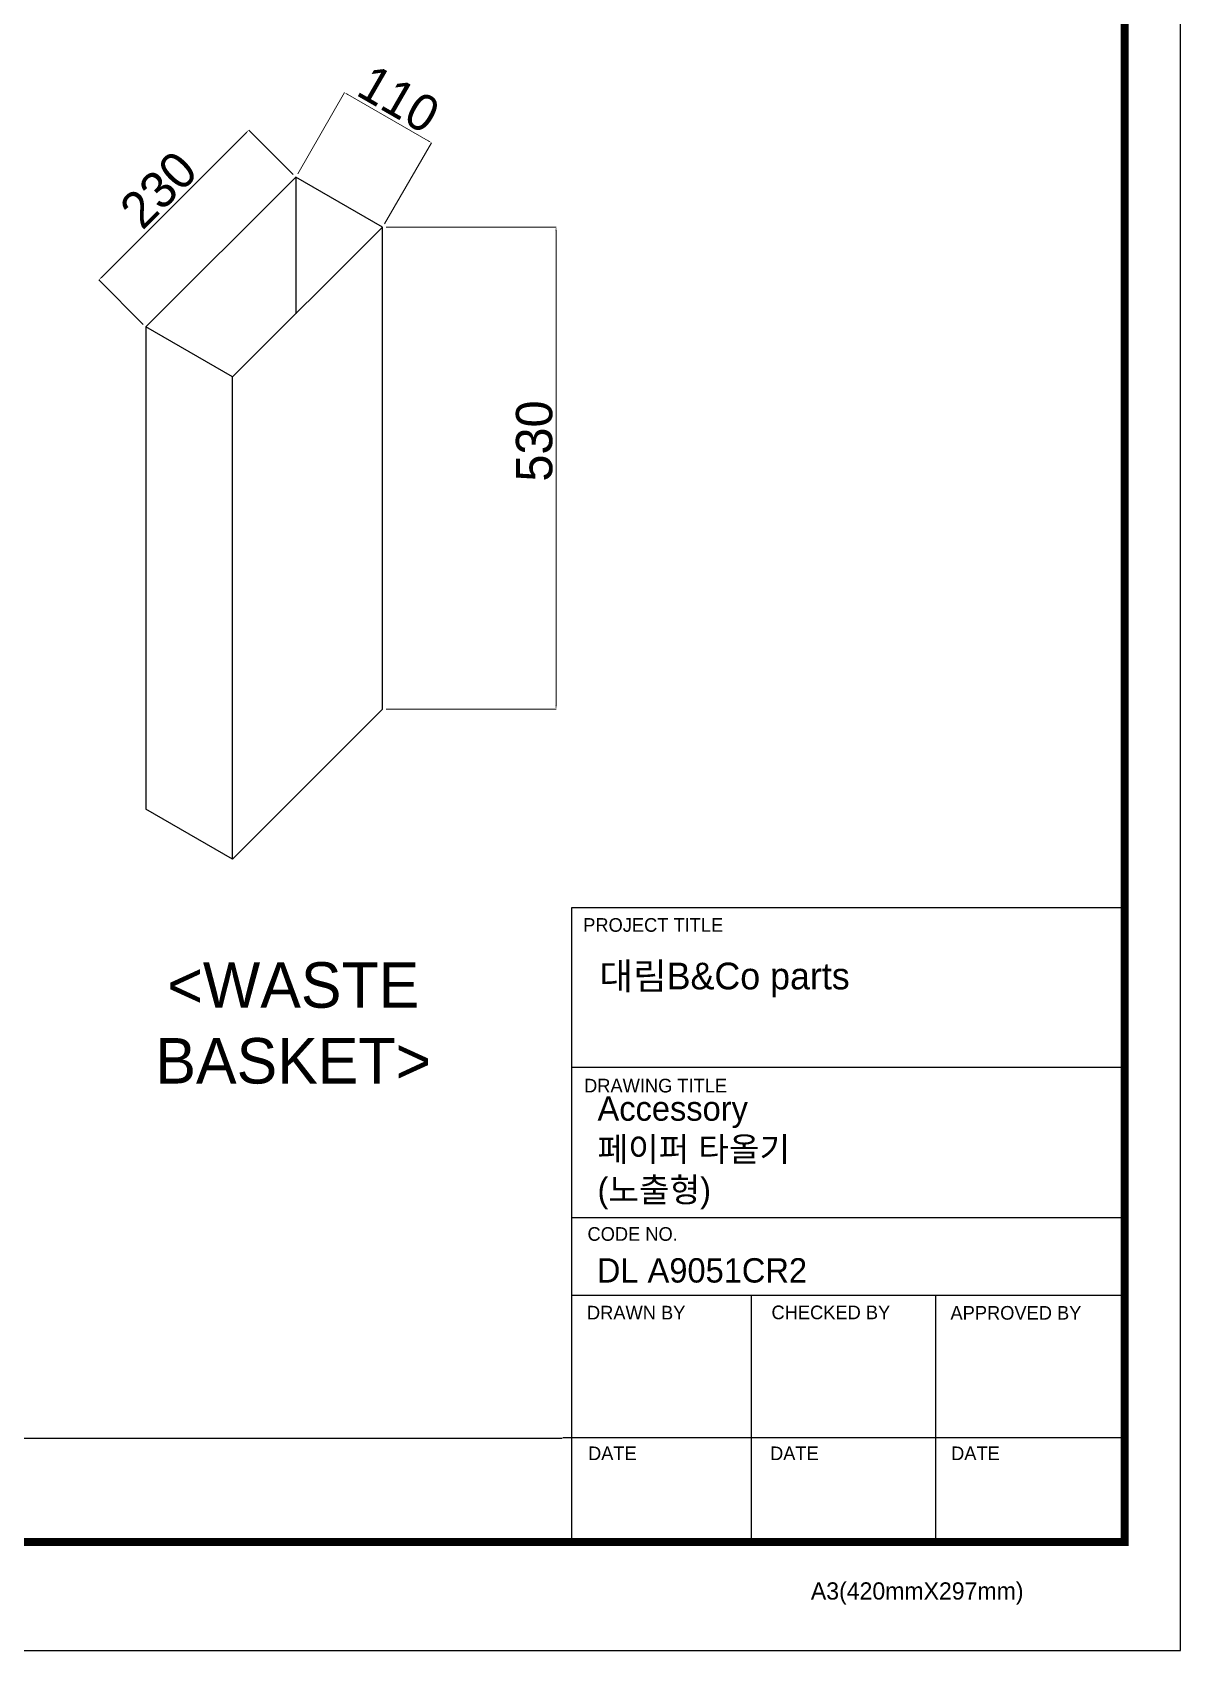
# Model space of a CAD drawing. Extents: x 16296677466 to 16296685071, y -37409618000 to -37409615214.
# Drawn here: x 16296683809 to 16296685071, y -37409618000 to -37409616221 of the extents above; entities that cross this region are included whole.
import ezdxf

# ---------------------------------------------------------------- set-up
doc = ezdxf.new("R2010")
doc.units = 0
doc.header["$LTSCALE"] = 10
doc.header["$MEASUREMENT"] = 0
doc.header["$PDMODE"] = 3
doc.header["$PDSIZE"] = -10
doc.layers.get('0').update_dxf_attribs({"linetype": 'CONTINUOUS'})
doc.layers.get('DEFPOINTS').update_dxf_attribs({"linetype": 'CONTINUOUS'})
doc.styles.add('Daelim Dimension', font='\x7f\x7f\x7f\x7f.TTF')
doc.dimstyles.new('DEFAULT', dxfattribs={"dimscale": 2, "dimtxt": 2, "dimasz": 2, "dimexe": 0, "dimexo": 2, "dimgap": 1, "dimtad": 1, "dimdec": 1, "dimzin": 9, "dimdsep": 46, "dimtxsty": 'Daelim Dimension', "dimcen": 0.5, "dimclrd": 252, "dimclre": 252, "dimclrt": 3, "dimadec": 1, "dimazin": 0, "dimtfac": 1, "dimtdec": 1, "dimtix": 1, "dimtmove": 0, "dimatfit": 3, "dimfxl": 0, "dimtolj": 1, "dimtzin": 1, "dimlwd": 9, "dimlwe": 9, "dimarcsym": 0})

# ---------------------------------------------------------------- blocks, each defined once
blk = doc.blocks.new('*D15')
at = {"color": 5, "lineweight": 9}
for p, q in [((16296683885.3, -37409616490.6), (16296684044.4, -37409616331.5)), ((16296684096, -37409616377.5), (16296684047.2, -37409616328.6)), ((16296683931.3, -37409616542.2), (16296683882.5, -37409616493.4))]:
    blk.add_line(p, q, dxfattribs=at)
at = {"color": 5}
for points in [[(16296684043.9, -37409616331), (16296684044.9, -37409616331.9), (16296684047.2, -37409616328.6)], [(16296683884.8, -37409616490.1), (16296683885.8, -37409616491), (16296683882.5, -37409616493.4)]]:
    blk.add_solid(points, dxfattribs=at)
at = {"layer": 'DEFPOINTS', "color": 0}
for p in [(16296684047.2, -37409616328.6), (16296684098.9, -37409616380.3), (16296683934.1, -37409616545)]:
    blk.add_point(p, dxfattribs=at)
at = {"color": 7, "insert": (16296683948, -37409616394.2), "char_height": 40, "attachment_point": 5, "rotation": 45, "style": 'Daelim Dimension'}
blk.add_mtext('\\A1;230', dxfattribs=at)
blk = doc.blocks.new('*D16')
at = {"color": 5, "lineweight": 9}
for p, q in [((16296684100.86755, -37409616376.815277), (16296684152.44968, -37409616287.472427)), ((16296684155.91378, -37409616289.472427), (16296684244.248369, -37409616340.472427)), ((16296684196.13035, -37409616431.815277), (16296684247.712469, -37409616342.472427))]:
    blk.add_line(p, q, dxfattribs=at)
at = {"color": 5}
for points in [[(16296684156.24711, -37409616288.895073), (16296684155.580441, -37409616290.049782), (16296684152.44968, -37409616287.472427)], [(16296684244.581699, -37409616339.895073), (16296684243.91503, -37409616341.049782), (16296684247.712469, -37409616342.472427)]]:
    blk.add_solid(points, dxfattribs=at)
at = {"layer": 'DEFPOINTS', "color": 0}
for p in [(16296684247.712469, -37409616342.472427), (16296684098.86755, -37409616380.279388), (16296684194.13035, -37409616435.279388)]:
    blk.add_point(p, dxfattribs=at)
at = {"color": 7, "insert": (16296684211.89653, -37409616294.507462), "char_height": 40, "attachment_point": 5, "rotation": 330.00000002, "style": 'Daelim Dimension'}
blk.add_mtext('\\A1;110', dxfattribs=at)
blk = doc.blocks.new('*D17')
at = {"color": 5, "lineweight": 9}
for p, q in [((16296684198.13035, -37409616435.27939), (16296684384.67773, -37409616435.27939)), ((16296684384.67773, -37409616961.27939), (16296684384.67773, -37409616439.27939)), ((16296684198.13035, -37409616965.27939), (16296684384.67773, -37409616965.27939))]:
    blk.add_line(p, q, dxfattribs=at)
at = {"color": 5}
for points in [[(16296684384.01106, -37409616439.27939), (16296684385.3444, -37409616439.27939), (16296684384.67773, -37409616435.27939)], [(16296684384.01106, -37409616961.27939), (16296684385.3444, -37409616961.27939), (16296684384.67773, -37409616965.27939)]]:
    blk.add_solid(points, dxfattribs=at)
at = {"layer": 'DEFPOINTS', "color": 0}
for p in [(16296684194.13035, -37409616435.27939), (16296684384.67773, -37409616435.27939), (16296684194.13035, -37409616965.27939)]:
    blk.add_point(p, dxfattribs=at)
at = {"color": 7, "insert": (16296684360.87516, -37409616670.40748), "char_height": 40, "attachment_point": 5, "rotation": 90, "style": 'Daelim Dimension'}
blk.add_mtext('\\A1;530', dxfattribs=at)

msp = doc.modelspace()

# ---------------------------------------------------------------- linework, layer by layer
for p, q in [((16296684098.86755, -37409616380.279388), (16296683934.11167, -37409616545.035263)), ((16296684194.13035, -37409616435.279388), (16296684098.86755, -37409616380.279388)), ((16296684098.86755, -37409616380.279388), (16296684098.86755, -37409616530.542183)), ((16296684029.37447, -37409616600.035263), (16296684194.13035, -37409616435.279388)), ((16296684194.13035, -37409616965.279388), (16296684194.13035, -37409616435.279388)), ((16296684029.37447, -37409616600.035263), (16296683934.11167, -37409616545.035263)), ((16296683934.11167, -37409616545.035263), (16296683934.11167, -37409617075.035263)), ((16296684029.37447, -37409617130.035263), (16296684029.37447, -37409616600.035263)), ((16296684029.37447, -37409617130.035263), (16296684194.13035, -37409616965.279388)), ((16296684029.37447, -37409617130.035263), (16296683934.11167, -37409617075.035263))]:
    msp.add_line(p, q)
at = {"color": 5, "ltscale": 40}
for p, q in [((16296685009.34602, -37409617183.491203), (16296684401.667749, -37409617183.491203)), ((16296685009.34602, -37409617359.136726), (16296684401.667749, -37409617359.136726)), ((16296685009.34602, -37409617359.136726), (16296684401.667749, -37409617359.136726)), ((16296685009.34602, -37409617524.366669), (16296684401.667749, -37409617524.366669)), ((16296685009.34602, -37409617524.366669), (16296684401.667749, -37409617524.366669)), ((16296685009.34602, -37409617609.585419), (16296684401.667749, -37409617609.585419)), ((16296685009.34602, -37409617609.585419), (16296684401.667749, -37409617609.585419)), ((16296684599.04694, -37409617609.585419), (16296684599.04694, -37409617880.865494)), ((16296684801.615191, -37409617609.585419), (16296684801.615191, -37409617880.865494)), ((16296685009.34602, -37409617766.293587), (16296684392.06254, -37409617766.293587)), ((16296685009.34602, -37409617766.293587), (16296684406.40218, -37409617766.293587)), ((16296685009.34602, -37409617880.865494), (16296684488.564131, -37409617880.865494))]:
    msp.add_line(p, q, dxfattribs=at)
at = {"color": 5, "ltscale": 0.5}
msp.add_line((16296684401.667749, -37409617183.491203), (16296684401.667749, -37409617884.541283), dxfattribs=at)
at = {"color": 5}
msp.add_line((16296681329.74214, -37409617766.728111), (16296684391.33135, -37409617766.728111), dxfattribs=at)
at = {"ltscale": 0.5}
msp.add_lwpolyline([(16296681268.601179, -37409618000.160339), (16296685070.85784, -37409618000.160339), (16296685070.85784, -37409615214.17511), (16296681268.601179, -37409615214.17511)], close=True, dxfattribs=at)
at = {"color": 5, "linetype": 'ByBlock', "lineweight": 200, "const_width": 8.76096}
msp.add_lwpolyline([(16296681329.74214, -37409617880.866997), (16296685009.345341, -37409617880.866997), (16296685009.345341, -37409615278.861832), (16296681329.74214, -37409615278.861832)], close=True, dxfattribs=at)

# ---------------------------------------------------------------- texts
at = {"color": 5, "ltscale": 40, "style": 'Daelim Dimension'}
for s, height, p in [('PROJECT TITLE', 15.00466997, (16296684414.53211, -37409617209.940361)), ('DRAWING TITLE', 15.00466997, (16296684415.49412, -37409617386.537323)), ('CODE NO.', 15.00467, (16296684419.256889, -37409617549.619591)), ('DRAWN BY', 15.00467, (16296684418.668489, -37409617636.1101)), ('CHECKED BY', 15.00467, (16296684621.3981, -37409617635.844009)), ('APPROVED BY', 15.00466997, (16296684818.013821, -37409617636.32872)), ('DATE', 15.00467, (16296684419.840441, -37409617790.75853)), ('DATE', 15.00467, (16296684619.80253, -37409617790.75853)), ('DATE', 15.00467, (16296684818.7038, -37409617790.75853)), ('A3(420mmX297mm)', 18.93752366, (16296684664.66032, -37409617944.037613))]:
    msp.add_text(s, height=height, dxfattribs=at).set_placement(p)
at = {"style": 'Daelim Dimension'}
for s, insert, char_height, width, attachment_point in [('<WASTE BASKET>', (16296684096.023661, -37409617310.42865), 50, 362.75285571, 5), ('대림B&Co parts', (16296684432.379419, -37409617243.826889), 29.41346766, 472.74098183, 1), (' Accessory\\P 페이퍼 타올기\\P (노출형)', (16296684420.31514, -37409617390.83844), 26.7875113, 463.25562483, 1), ('DL A9051CR2', (16296684429.52058, -37409617568.748398), 26.7875113, 450.8064236, 1)]:
    msp.add_mtext(s, dxfattribs=dict(at, insert=insert, char_height=char_height, width=width, attachment_point=attachment_point))

# ---------------------------------------------------------------- dimensions: what is measured, and where the dimension line sits
dim = msp.add_aligned_dim(p1=(16296684098.86755, -37409616380.279388), p2=(16296684194.13035, -37409616435.279388), distance=107.164245, dimstyle='DEFAULT', override={"dimtxt": 20, "dimclrd": 5, "dimclre": 5, "dimclrt": 7})
dim.commit()
dim.dimension.update_dxf_attribs({"geometry": '*D16', "text_midpoint": (16296684211.89653, -37409616294.507462)})
dim = msp.add_aligned_dim(p1=(16296683934.11167, -37409616545.035263), p2=(16296684098.86755, -37409616380.279388), distance=73.051966, text='230', dimstyle='DEFAULT', override={"dimtxt": 20, "dimclrd": 5, "dimclre": 5, "dimclrt": 7})
dim.commit()
dim.dimension.update_dxf_attribs({"geometry": '*D15', "text_midpoint": (16296683948.003111, -37409616394.170822)})
dim = msp.add_linear_dim(base=(16296684384.677731, -37409616435.279388), p1=(16296684194.13035, -37409616965.279388), p2=(16296684194.13035, -37409616435.279388), angle=90, dimstyle='DEFAULT', override={"dimtxt": 20, "dimclrd": 5, "dimclre": 5, "dimclrt": 7})
dim.commit()
dim.dimension.update_dxf_attribs({"geometry": '*D17', "text_midpoint": (16296684384.67774, -37409616670.407478), "dimtype": 160})

doc.saveas('drawing.dxf')
